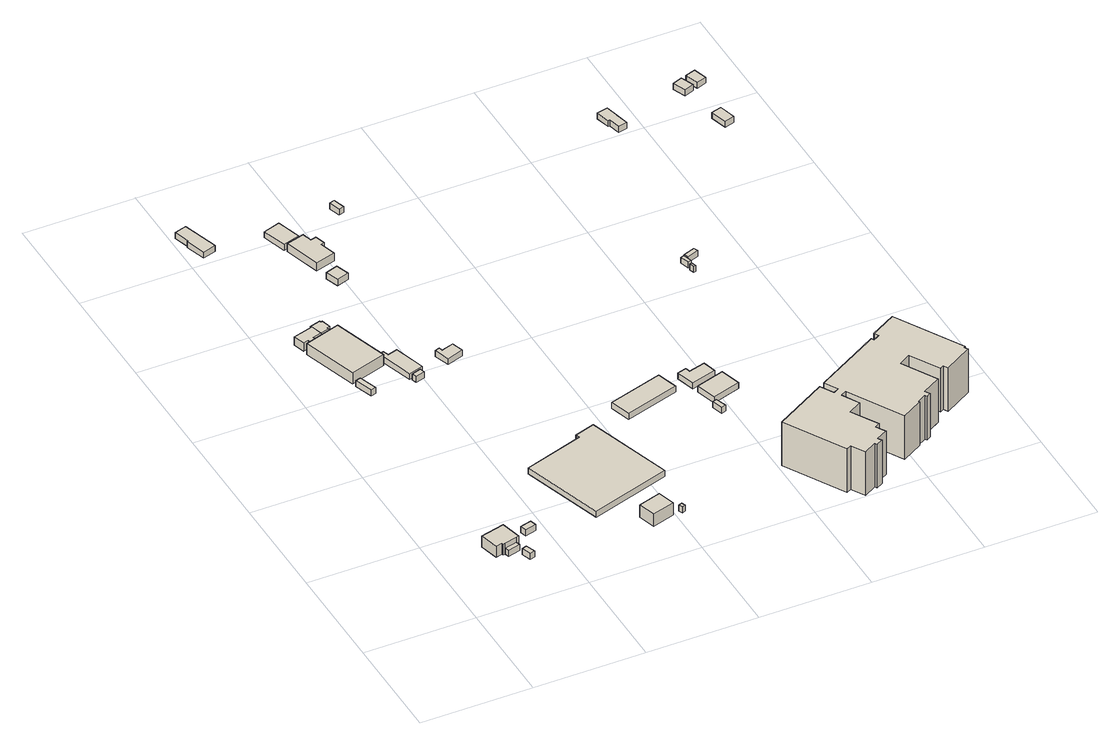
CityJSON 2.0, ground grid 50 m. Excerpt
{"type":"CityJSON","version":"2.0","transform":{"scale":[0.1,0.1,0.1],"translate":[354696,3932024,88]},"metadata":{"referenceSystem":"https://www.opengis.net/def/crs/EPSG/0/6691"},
"CityObjects":{
"building1":{"type":"Building","attributes":{"usage":"411","measuredHeight":6.3,"storeysAboveGround":2,"BuildingIDAttribute.prefecture":"14","BuildingIDAttribute.city":"14153","BuildingDetailAttribute.totalFloorArea":172.96,"BuildingDetailAttribute.buildingFootprintArea":86.48,"BuildingDetailAttribute.buildingStructureType":"601","BuildingDetailAttribute.buildingStructureOrgType":"1","BuildingDetailAttribute.orgUsage":"10","BuildingDetailAttribute.surveyYear":2015},"geometry":[{"type":"Solid","lod":"1","boundaries":[[[[0,1,2,3,4,5,6,7]],[[6,8,9,7]],[[5,10,8,6]],[[4,11,10,5]],[[3,12,11,4]],[[2,13,12,3]],[[1,14,13,2]],[[0,15,14,1]],[[7,9,15,0]],[[8,10,11,12,13,14,15,9]]]]}]},
"building2":{"type":"Building","attributes":{"usage":"411","storeysAboveGround":2,"BuildingIDAttribute.prefecture":"14","BuildingIDAttribute.city":"14153","BuildingDetailAttribute.totalFloorArea":22.02,"BuildingDetailAttribute.buildingFootprintArea":11.01,"BuildingDetailAttribute.buildingStructureType":"601","BuildingDetailAttribute.buildingStructureOrgType":"1","BuildingDetailAttribute.orgUsage":"10","BuildingDetailAttribute.surveyYear":2015},"geometry":[{"type":"Solid","lod":"1","boundaries":[[[[16,17,18,19]],[[18,20,21,19]],[[17,22,20,18]],[[16,23,22,17]],[[19,21,23,16]],[[20,22,23,21]]]]}]},
"building3":{"type":"Building","attributes":{"BuildingIDAttribute.prefecture":"14","BuildingIDAttribute.city":"14153","BuildingDetailAttribute.surveyYear":2015},"geometry":[{"type":"Solid","lod":"1","boundaries":[[[[24,25,26,27]],[[26,28,29,27]],[[25,30,28,26]],[[24,31,30,25]],[[27,29,31,24]],[[28,30,31,29]]]]}]},
"building4":{"type":"Building","attributes":{"BuildingIDAttribute.prefecture":"14","BuildingIDAttribute.city":"14153","BuildingDetailAttribute.surveyYear":2015},"geometry":[{"type":"Solid","lod":"1","boundaries":[[[[32,33,34,35]],[[34,36,37,35]],[[33,38,36,34]],[[32,39,38,33]],[[35,37,39,32]],[[36,38,39,37]]]]}]},
"building5":{"type":"Building","attributes":{"BuildingIDAttribute.prefecture":"14","BuildingIDAttribute.city":"14153","BuildingDetailAttribute.surveyYear":2015},"geometry":[{"type":"Solid","lod":"1","boundaries":[[[[40,41,42,43]],[[42,44,45,43]],[[41,46,44,42]],[[40,47,46,41]],[[43,45,47,40]],[[44,46,47,45]]]]}]},
"building6":{"type":"Building","attributes":{"usage":"431","measuredHeight":4.4,"storeysAboveGround":1,"BuildingIDAttribute.prefecture":"14","BuildingIDAttribute.city":"14153","BuildingDetailAttribute.totalFloorArea":55.7,"BuildingDetailAttribute.buildingFootprintArea":55.7,"BuildingDetailAttribute.buildingStructureType":"610","BuildingDetailAttribute.buildingStructureOrgType":"2","BuildingDetailAttribute.orgUsage":"143","BuildingDetailAttribute.surveyYear":2015},"geometry":[{"type":"Solid","lod":"1","boundaries":[[[[48,49,50,51,52,53,54,55,56]],[[55,57,58,56]],[[54,59,57,55]],[[53,60,59,54]],[[52,61,60,53]],[[51,62,61,52]],[[50,63,62,51]],[[49,64,63,50]],[[48,65,64,49]],[[56,58,65,48]],[[57,59,60,61,62,63,64,65,58]]]]}]},
"building7":{"type":"Building","attributes":{"usage":"431","measuredHeight":6.6,"storeysAboveGround":1,"BuildingIDAttribute.prefecture":"14","BuildingIDAttribute.city":"14153","BuildingDetailAttribute.totalFloorArea":455.08,"BuildingDetailAttribute.buildingFootprintArea":455.08,"BuildingDetailAttribute.buildingStructureType":"610","BuildingDetailAttribute.buildingStructureOrgType":"2","BuildingDetailAttribute.orgUsage":"143","BuildingDetailAttribute.surveyYear":2015},"geometry":[{"type":"Solid","lod":"1","boundaries":[[[[66,67,68,69]],[[68,70,71,69]],[[67,72,70,68]],[[66,73,72,67]],[[69,71,73,66]],[[70,72,73,71]]]]}]},
"building8":{"type":"Building","attributes":{"usage":"431","storeysAboveGround":1,"BuildingIDAttribute.prefecture":"14","BuildingIDAttribute.city":"14153","BuildingDetailAttribute.totalFloorArea":33.35,"BuildingDetailAttribute.buildingFootprintArea":33.35,"BuildingDetailAttribute.buildingStructureType":"610","BuildingDetailAttribute.buildingStructureOrgType":"2","BuildingDetailAttribute.orgUsage":"143","BuildingDetailAttribute.surveyYear":2015},"geometry":[{"type":"Solid","lod":"1","boundaries":[[[[74,75,76,77,78,79,80,81,82]],[[81,83,84,82]],[[80,85,83,81]],[[79,86,85,80]],[[78,87,86,79]],[[77,88,87,78]],[[76,89,88,77]],[[75,90,89,76]],[[74,91,90,75]],[[82,84,91,74]],[[83,85,86,87,88,89,90,91,84]]]]}]},
"building9":{"type":"Building","attributes":{"BuildingIDAttribute.prefecture":"14","BuildingIDAttribute.city":"14153","BuildingDetailAttribute.surveyYear":2015},"geometry":[{"type":"Solid","lod":"1","boundaries":[[[[92,93,94,95,96,97]],[[96,98,99,97]],[[95,100,98,96]],[[94,101,100,95]],[[93,102,101,94]],[[92,103,102,93]],[[97,99,103,92]],[[98,100,101,102,103,99]]]]}]},
"building10":{"type":"Building","attributes":{"usage":"401","storeysAboveGround":1,"BuildingIDAttribute.prefecture":"14","BuildingIDAttribute.city":"14153","BuildingDetailAttribute.totalFloorArea":10.23,"BuildingDetailAttribute.buildingFootprintArea":10.23,"BuildingDetailAttribute.buildingStructureType":"610","BuildingDetailAttribute.buildingStructureOrgType":"2","BuildingDetailAttribute.orgUsage":"61","BuildingDetailAttribute.surveyYear":2015},"geometry":[{"type":"Solid","lod":"1","boundaries":[[[[104,105,106,107]],[[106,108,109,107]],[[105,110,108,106]],[[104,111,110,105]],[[107,109,111,104]],[[108,110,111,109]]]]}]},
"building11":{"type":"Building","attributes":{"usage":"401","storeysAboveGround":1,"BuildingIDAttribute.prefecture":"14","BuildingIDAttribute.city":"14153","BuildingDetailAttribute.totalFloorArea":109.59,"BuildingDetailAttribute.buildingFootprintArea":109.59,"BuildingDetailAttribute.buildingStructureType":"610","BuildingDetailAttribute.buildingStructureOrgType":"2","BuildingDetailAttribute.orgUsage":"61","BuildingDetailAttribute.surveyYear":2015},"geometry":[{"type":"Solid","lod":"1","boundaries":[[[[112,113,114,115,116,117]],[[116,118,119,117]],[[115,120,118,116]],[[114,121,120,115]],[[113,122,121,114]],[[112,123,122,113]],[[117,119,123,112]],[[118,120,121,122,123,119]]]]}]},
"building12":{"type":"Building","attributes":{"usage":"411","measuredHeight":7.3,"storeysAboveGround":2,"BuildingIDAttribute.prefecture":"14","BuildingIDAttribute.city":"14153","BuildingDetailAttribute.totalFloorArea":147.21,"BuildingDetailAttribute.buildingFootprintArea":73.61,"BuildingDetailAttribute.buildingStructureType":"601","BuildingDetailAttribute.buildingStructureOrgType":"1","BuildingDetailAttribute.orgUsage":"10","BuildingDetailAttribute.surveyYear":2015},"geometry":[{"type":"Solid","lod":"1","boundaries":[[[[124,125,126,127]],[[126,128,129,127]],[[125,130,128,126]],[[124,131,130,125]],[[127,129,131,124]],[[128,130,131,129]]]]}]},
"building13":{"type":"Building","attributes":{"BuildingIDAttribute.prefecture":"14","BuildingIDAttribute.city":"14153","BuildingDetailAttribute.surveyYear":2015},"geometry":[{"type":"Solid","lod":"1","boundaries":[[[[132,133,134,135,136,137]],[[136,138,139,137]],[[135,140,138,136]],[[134,141,140,135]],[[133,142,141,134]],[[132,143,142,133]],[[137,139,143,132]],[[138,140,141,142,143,139]]]]}]},
"building14":{"type":"Building","attributes":{"BuildingIDAttribute.prefecture":"14","BuildingIDAttribute.city":"14153","BuildingDetailAttribute.surveyYear":2015},"geometry":[{"type":"Solid","lod":"1","boundaries":[[[[144,145,146,147,148,149]],[[148,150,151,149]],[[147,152,150,148]],[[146,153,152,147]],[[145,154,153,146]],[[144,155,154,145]],[[149,151,155,144]],[[150,152,153,154,155,151]]]]}]},
"building15":{"type":"Building","attributes":{"usage":"411","measuredHeight":3.8,"storeysAboveGround":1,"BuildingIDAttribute.prefecture":"14","BuildingIDAttribute.city":"14153","BuildingDetailAttribute.totalFloorArea":37.5,"BuildingDetailAttribute.buildingFootprintArea":37.5,"BuildingDetailAttribute.buildingStructureType":"610","BuildingDetailAttribute.buildingStructureOrgType":"2","BuildingDetailAttribute.orgUsage":"10","BuildingDetailAttribute.surveyYear":2015},"geometry":[{"type":"Solid","lod":"1","boundaries":[[[[156,157,158,159]],[[158,160,161,159]],[[157,162,160,158]],[[156,163,162,157]],[[159,161,163,156]],[[160,162,163,161]]]]}]},
"building16":{"type":"Building","attributes":{"BuildingIDAttribute.prefecture":"14","BuildingIDAttribute.city":"14153","BuildingDetailAttribute.surveyYear":2015},"geometry":[{"type":"Solid","lod":"1","boundaries":[[[[164,165,166,167]],[[166,168,169,167]],[[165,170,168,166]],[[164,171,170,165]],[[167,169,171,164]],[[168,170,171,169]]]]}]},
"building17":{"type":"Building","attributes":{"usage":"411","storeysAboveGround":1,"BuildingIDAttribute.prefecture":"14","BuildingIDAttribute.city":"14153","BuildingDetailAttribute.totalFloorArea":91.95,"BuildingDetailAttribute.buildingFootprintArea":91.95,"BuildingDetailAttribute.buildingStructureType":"601","BuildingDetailAttribute.buildingStructureOrgType":"1","BuildingDetailAttribute.orgUsage":"10","BuildingDetailAttribute.surveyYear":2015},"geometry":[{"type":"Solid","lod":"1","boundaries":[[[[172,173,174,175]],[[174,176,177,175]],[[173,178,176,174]],[[172,179,178,173]],[[175,177,179,172]],[[176,178,179,177]]]]}]},
"building18":{"type":"Building","attributes":{"usage":"411","measuredHeight":6.1,"storeysAboveGround":2,"BuildingIDAttribute.prefecture":"14","BuildingIDAttribute.city":"14153","BuildingDetailAttribute.totalFloorArea":277.7,"BuildingDetailAttribute.buildingFootprintArea":138.85,"BuildingDetailAttribute.buildingStructureType":"601","BuildingDetailAttribute.buildingStructureOrgType":"1","BuildingDetailAttribute.orgUsage":"10","BuildingDetailAttribute.surveyYear":2015},"geometry":[{"type":"Solid","lod":"1","boundaries":[[[[180,181,182,183,184,185,186,187]],[[186,188,189,187]],[[185,190,188,186]],[[184,191,190,185]],[[183,192,191,184]],[[182,193,192,183]],[[181,194,193,182]],[[180,195,194,181]],[[187,189,195,180]],[[188,190,191,192,193,194,195,189]]]]}]},
"building19":{"type":"Building","attributes":{"BuildingIDAttribute.prefecture":"14","BuildingIDAttribute.city":"14153","BuildingDetailAttribute.surveyYear":2015},"geometry":[{"type":"Solid","lod":"1","boundaries":[[[[196,197,198,199]],[[198,200,201,199]],[[197,202,200,198]],[[196,203,202,197]],[[199,201,203,196]],[[200,202,203,201]]]]}]},
"building20":{"type":"Building","attributes":{"usage":"412","storeysAboveGround":2,"BuildingIDAttribute.prefecture":"14","BuildingIDAttribute.city":"14153","BuildingDetailAttribute.totalFloorArea":477.38,"BuildingDetailAttribute.buildingFootprintArea":238.69,"BuildingDetailAttribute.buildingStructureType":"610","BuildingDetailAttribute.buildingStructureOrgType":"2","BuildingDetailAttribute.orgUsage":"20","BuildingDetailAttribute.surveyYear":2015},"geometry":[{"type":"Solid","lod":"1","boundaries":[[[[204,205,206,207]],[[206,208,209,207]],[[205,210,208,206]],[[204,211,210,205]],[[207,209,211,204]],[[208,210,211,209]]]]}]},
"building21":{"type":"Building","attributes":{"BuildingIDAttribute.prefecture":"14","BuildingIDAttribute.city":"14153","BuildingDetailAttribute.surveyYear":2015},"geometry":[{"type":"Solid","lod":"1","boundaries":[[[[212,213,214,215]],[[214,216,217,215]],[[213,218,216,214]],[[212,219,218,213]],[[215,217,219,212]],[[216,218,219,217]]]]}]},
"building22":{"type":"Building","attributes":{"usage":"431","storeysAboveGround":1,"BuildingIDAttribute.prefecture":"14","BuildingIDAttribute.city":"14153","BuildingDetailAttribute.totalFloorArea":85.6,"BuildingDetailAttribute.buildingFootprintArea":85.6,"BuildingDetailAttribute.buildingStructureType":"610","BuildingDetailAttribute.buildingStructureOrgType":"2","BuildingDetailAttribute.orgUsage":"143","BuildingDetailAttribute.surveyYear":2015},"geometry":[{"type":"Solid","lod":"1","boundaries":[[[[220,221,222,223,224,225]],[[224,226,227,225]],[[223,228,226,224]],[[222,229,228,223]],[[221,230,229,222]],[[220,231,230,221]],[[225,227,231,220]],[[226,228,229,230,231,227]]]]}]},
"building23":{"type":"Building","attributes":{"usage":"411","storeysAboveGround":2,"BuildingIDAttribute.prefecture":"14","BuildingIDAttribute.city":"14153","BuildingDetailAttribute.totalFloorArea":212.81,"BuildingDetailAttribute.buildingFootprintArea":106.41,"BuildingDetailAttribute.buildingStructureType":"601","BuildingDetailAttribute.buildingStructureOrgType":"1","BuildingDetailAttribute.orgUsage":"10","BuildingDetailAttribute.surveyYear":2015},"geometry":[{"type":"Solid","lod":"1","boundaries":[[[[232,233,234,235]],[[234,236,237,235]],[[233,238,236,234]],[[232,239,238,233]],[[235,237,239,232]],[[236,238,239,237]]]]}]},
"building24":{"type":"Building","attributes":{"usage":"422","measuredHeight":24.2,"storeysAboveGround":6,"BuildingIDAttribute.prefecture":"14","BuildingIDAttribute.city":"14153","BuildingDetailAttribute.totalFloorArea":11834.34,"BuildingDetailAttribute.buildingFootprintArea":1972.39,"BuildingDetailAttribute.buildingStructureType":"610","BuildingDetailAttribute.buildingStructureOrgType":"2","BuildingDetailAttribute.orgUsage":"132","BuildingDetailAttribute.surveyYear":2015},"geometry":[{"type":"Solid","lod":"1","boundaries":[[[[240,241,242,243,244,245,246,247,248,249,250,251,252,253,254,255,256,257,258,259,260,261,262,263,264,265,266,267,268,269,270,271,272,273,274,275,276,277,278,279]],[[278,280,281,279]],[[277,282,280,278]],[[276,283,282,277]],[[275,284,283,276]],[[274,285,284,275]],[[273,286,285,274]],[[272,287,286,273]],[[271,288,287,272]],[[270,289,288,271]],[[269,290,289,270]],[[268,291,290,269]],[[267,292,291,268]],[[266,293,292,267]],[[265,294,293,266]],[[264,295,294,265]],[[263,296,295,264]],[[262,297,296,263]],[[261,298,297,262]],[[260,299,298,261]],[[259,300,299,260]],[[258,301,300,259]],[[257,302,301,258]],[[256,303,302,257]],[[255,304,303,256]],[[254,305,304,255]],[[253,306,305,254]],[[252,307,306,253]],[[251,308,307,252]],[[250,309,308,251]],[[249,310,309,250]],[[248,311,310,249]],[[247,312,311,248]],[[246,313,312,247]],[[245,314,313,246]],[[244,315,314,245]],[[243,316,315,244]],[[242,317,316,243]],[[241,318,317,242]],[[240,319,318,241]],[[279,281,319,240]],[[280,282,283,284,285,286,287,288,289,290,291,292,293,294,295,296,297,298,299,300,301,302,303,304,305,306,307,308,309,310,311,312,313,314,315,316,317,318,319,281]]]]}]},
"building25":{"type":"Building","attributes":{"BuildingIDAttribute.prefecture":"14","BuildingIDAttribute.city":"14153","BuildingDetailAttribute.surveyYear":2015},"geometry":[{"type":"Solid","lod":"1","boundaries":[[[[320,321,322,323]],[[322,324,325,323]],[[321,326,324,322]],[[320,327,326,321]],[[323,325,327,320]],[[324,326,327,325]]]]}]},
"building26":{"type":"Building","attributes":{"BuildingIDAttribute.prefecture":"14","BuildingIDAttribute.city":"14153","BuildingDetailAttribute.surveyYear":2015},"geometry":[{"type":"Solid","lod":"1","boundaries":[[[[328,329,330,331]],[[330,332,333,331]],[[329,334,332,330]],[[328,335,334,329]],[[331,333,335,328]],[[332,334,335,333]]]]}]},
"building27":{"type":"Building","attributes":{"BuildingIDAttribute.prefecture":"14","BuildingIDAttribute.city":"14153","BuildingDetailAttribute.surveyYear":2015},"geometry":[{"type":"Solid","lod":"1","boundaries":[[[[336,337,338,339]],[[338,340,341,339]],[[337,342,340,338]],[[336,343,342,337]],[[339,341,343,336]],[[340,342,343,341]]]]}]},
"building28":{"type":"Building","attributes":{"BuildingIDAttribute.prefecture":"14","BuildingIDAttribute.city":"14153","BuildingDetailAttribute.surveyYear":2015},"geometry":[{"type":"Solid","lod":"1","boundaries":[[[[344,345,346,347,348,349,350,351]],[[350,352,353,351]],[[349,354,352,350]],[[348,355,354,349]],[[347,356,355,348]],[[346,357,356,347]],[[345,358,357,346]],[[344,359,358,345]],[[351,353,359,344]],[[352,354,355,356,357,358,359,353]]]]}]},
"building29":{"type":"Building","attributes":{"usage":"401","storeysAboveGround":1,"BuildingIDAttribute.prefecture":"14","BuildingIDAttribute.city":"14153","BuildingDetailAttribute.totalFloorArea":32.99,"BuildingDetailAttribute.buildingFootprintArea":32.99,"BuildingDetailAttribute.buildingStructureType":"610","BuildingDetailAttribute.buildingStructureOrgType":"2","BuildingDetailAttribute.orgUsage":"61","BuildingDetailAttribute.surveyYear":2015},"geometry":[{"type":"Solid","lod":"1","boundaries":[[[[360,361,362,363]],[[362,364,365,363]],[[361,366,364,362]],[[360,367,366,361]],[[363,365,367,360]],[[364,366,367,365]]]]}]},
"building30":{"type":"Building","attributes":{"BuildingIDAttribute.prefecture":"14","BuildingIDAttribute.city":"14153","BuildingDetailAttribute.surveyYear":2015},"geometry":[{"type":"Solid","lod":"1","boundaries":[[[[368,369,370,371]],[[370,372,373,371]],[[369,374,372,370]],[[368,375,374,369]],[[371,373,375,368]],[[372,374,375,373]]]]}]},
"building31":{"type":"Building","attributes":{"BuildingIDAttribute.prefecture":"14","BuildingIDAttribute.city":"14153","BuildingDetailAttribute.surveyYear":2015},"geometry":[{"type":"Solid","lod":"1","boundaries":[[[[376,377,378,379]],[[378,380,381,379]],[[377,382,380,378]],[[376,383,382,377]],[[379,381,383,376]],[[380,382,383,381]]]]}]}
},
"vertices":[
[324,405,23],[347,312,23],[333,309,23],[277,295,23],[268,293,23],[266,301,23],[237,294,23],[216,378,23],[237,294,78],[216,378,78],[266,301,78],[268,293,78],[277,295,78],[333,309,78],[347,312,78],[324,405,78],
[333,309,25],[339,287,25],[282,273,25],[277,295,25],[282,273,55],[277,295,55],[339,287,55],[333,309,55],
[338,265,21],[361,273,21],[376,230,21],[353,222,21],[376,230,51],[353,222,51],[361,273,51],[338,265,51],
[446,405,23],[454,375,23],[402,362,23],[395,392,23],[402,362,53],[395,392,53],[454,375,53],[446,405,53],
[257,1432,26],[229,1514,26],[253,1521,26],[280,1440,26],[253,1521,56],[280,1440,56],[229,1514,56],[257,1432,56],
[201,1814,25],[173,1806,25],[170,1816,25],[146,1809,25],[131,1862,25],[223,1888,25],[236,1842,25],[238,1836,25],[198,1825,25],[238,1836,66],[198,1825,66],[236,1842,66],[223,1888,66],[131,1862,66],[146,1809,66],[170,1816,66],[173,1806,66],[201,1814,66],
[225,1535,25],[147,1785,25],[310,1836,25],[388,1586,25],[310,1836,80],[388,1586,80],[147,1785,80],[225,1535,80],
[223,1888,30],[220,1899,30],[269,1913,30],[271,1906,30],[279,1908,30],[291,1866,30],[277,1862,30],[279,1854,30],[236,1842,30],[279,1854,60],[236,1842,60],[277,1862,60],[291,1866,60],[279,1908,60],[271,1906,60],[269,1913,60],[220,1899,60],[223,1888,60],
[47,2492,48],[19,2583,48],[25,2585,48],[3,2655,48],[57,2672,48],[107,2511,48],[57,2672,78],[107,2511,78],[3,2655,78],[25,2585,78],[19,2583,78],[47,2492,78],
[491,1468,24],[498,1445,24],[456,1432,24],[449,1454,24],[456,1432,54],[449,1454,54],[498,1445,54],[491,1468,54],
[440,1460,24],[389,1626,24],[411,1633,24],[420,1607,24],[464,1620,24],[507,1480,24],[464,1620,54],[507,1480,54],[420,1607,54],[411,1633,54],[389,1626,54],[440,1460,54],
[865,279,13],[967,310,13],[990,231,13],[888,201,13],[990,231,75],[888,201,75],[967,310,75],[865,279,75],
[712,355,13],[596,725,13],[864,809,13],[858,827,13],[949,856,13],[1071,468,13],[949,856,43],[1071,468,43],[858,827,43],[864,809,43],[596,725,43],[712,355,43],
[619,1476,25],[596,1546,25],[618,1553,25],[623,1536,25],[677,1554,25],[694,1501,25],[677,1554,55],[694,1501,55],[623,1536,55],[618,1553,55],[596,1546,55],[619,1476,55],
[441,2097,48],[421,2157,48],[477,2175,48],[497,2115,48],[477,2175,79],[497,2115,79],[421,2157,79],[441,2097,79],
[1031,231,9],[1023,250,9],[1039,256,9],[1046,237,9],[1039,256,39],[1046,237,39],[1023,250,39],[1031,231,39],
[427,2411,53],[350,2387,53],[317,2496,53],[394,2520,53],[317,2496,83],[394,2520,83],[350,2387,83],[427,2411,83],
[358,2376,53],[440,2399,53],[453,2355,53],[478,2362,53],[492,2317,53],[476,2312,53],[498,2239,53],[407,2212,53],[498,2239,93],[407,2212,93],[476,2312,93],[492,2317,93],[478,2362,93],[453,2355,93],[440,2399,93],[358,2376,93],
[647,2494,51],[631,2546,51],[655,2554,51],[671,2501,51],[655,2554,81],[671,2501,81],[631,2546,81],[647,2494,81],
[1321,1020,16],[1349,926,16],[1104,853,16],[1076,947,16],[1104,853,46],[1076,947,46],[1349,926,46],[1321,1020,46],
[1431,763,24],[1451,770,24],[1467,720,24],[1446,714,24],[1467,720,54],[1446,714,54],[1451,770,54],[1431,763,54],
[1415,907,22],[1392,991,22],[1432,1002,22],[1438,980,22],[1512,1000,22],[1529,938,22],[1512,1000,52],[1529,938,52],[1438,980,52],[1432,1002,52],[1392,991,52],[1415,907,52],
[1451,791,21],[1424,882,21],[1552,921,21],[1579,830,21],[1552,921,51],[1579,830,51],[1424,882,51],[1451,791,51],
[2373,424,14],[2383,406,14],[2259,335,14],[2247,355,14],[2230,345,14],[2155,475,14],[2103,445,14],[2191,290,14],[2108,243,14],[2121,220,14],[2101,208,14],[2096,217,14],[2058,196,14],[2061,191,14],[1967,137,14],[1827,381,14],[1803,368,14],[1846,292,14],[1786,258,14],[1855,138,14],[1833,126,14],[1857,84,14],[1807,56,14],[1817,39,14],[1788,22,14],[1782,33,14],[1725,1,14],[1690,61,14],[1669,49,14],[1514,320,14],[1751,456,14],[1785,396,14],[1808,409,14],[1774,469,14],[2071,638,14],[2078,627,14],[2105,642,14],[2094,662,14],[2209,728,14],[2380,428,14],[2209,728,233],[2380,428,233],[2094,662,233],[2105,642,233],[2078,627,233],[2071,638,233],[1774,469,233],[1808,409,233],[1785,396,233],[1751,456,233],[1514,320,233],[1669,49,233],[1690,61,233],[1725,1,233],[1782,33,233],[1788,22,233],[1817,39,233],[1807,56,233],[1857,84,233],[1833,126,233],[1855,138,233],[1786,258,233],[1846,292,233],[1803,368,233],[1827,381,233],[1967,137,233],[2061,191,233],[2058,196,233],[2096,217,233],[2101,208,233],[2121,220,233],[2108,243,233],[2191,290,233],[2103,445,233],[2155,475,233],[2230,345,233],[2247,355,233],[2259,335,233],[2383,406,233],[2373,424,233],
[1744,1552,38],[1737,1574,38],[1747,1577,38],[1754,1555,38],[1747,1577,68],[1754,1555,68],[1737,1574,68],[1744,1552,68],
[1736,1586,39],[1724,1627,39],[1740,1632,39],[1752,1591,39],[1740,1632,69],[1752,1591,69],[1724,1627,69],[1736,1586,69],
[1744,1637,39],[1796,1655,39],[1803,1634,39],[1751,1617,39],[1803,1634,69],[1751,1617,69],[1796,1655,69],[1744,1637,69],
[1862,2529,46],[1855,2527,46],[1839,2591,46],[1888,2603,46],[1902,2546,46],[1901,2545,46],[1916,2485,46],[1875,2475,46],[1916,2485,76],[1875,2475,76],[1901,2545,76],[1902,2546,76],[1888,2603,76],[1839,2591,76],[1855,2527,76],[1862,2529,76],
[2244,2388,49],[2290,2401,49],[2310,2326,49],[2265,2313,49],[2310,2326,79],[2265,2313,79],[2290,2401,79],[2244,2388,79],
[2192,2625,46],[2236,2642,46],[2259,2582,46],[2215,2565,46],[2259,2582,76],[2215,2565,76],[2236,2642,76],[2192,2625,76],
[2261,2651,44],[2306,2665,44],[2325,2605,44],[2280,2591,44],[2325,2605,74],[2280,2591,74],[2306,2665,74],[2261,2651,74]
]}
